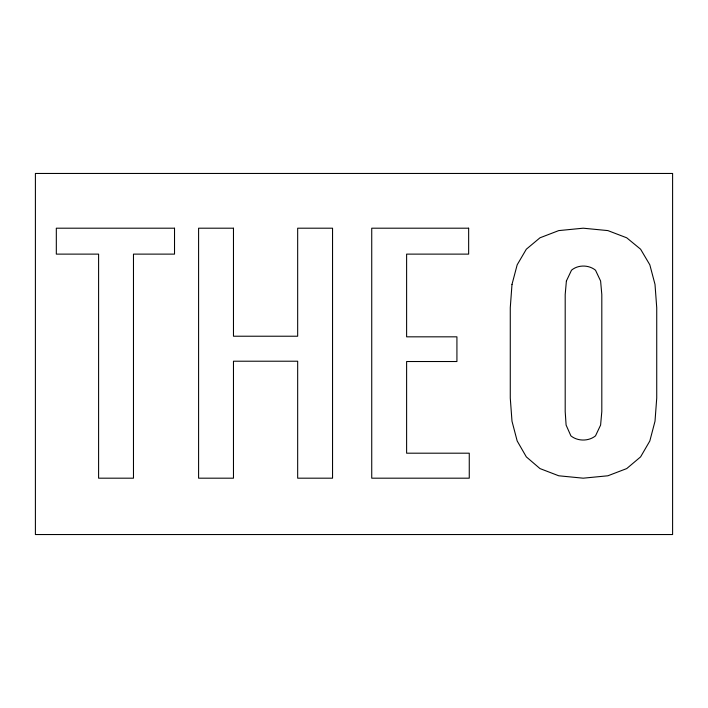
<?xml version="1.0" encoding="UTF-8"?>
<svg xmlns="http://www.w3.org/2000/svg" width="708" height="708" viewBox="0 0 708 708"><rect width="100%" height="100%" fill="white"/><g stroke="black" fill="none" stroke-linecap="round" stroke-linejoin="round"><path stroke-width="1.06" d="M511.999 284.395L510.273 307.723L510.273 398.055L511.999 421.242L517.176 440.969L526.327 456.881L539.983 468.581L558.745 475.785L583.197 478.183L607.889 475.785L626.722 468.581L640.598 456.881L649.829 440.969L655.006 421.242L656.732 398.055L656.732 307.723L655.006 284.395L649.829 264.81L640.598 249.207L626.722 237.799L607.889 230.596L583.197 228.197L558.745 230.596L539.983 237.799L526.327 249.207L517.176 264.81L511.999 284.395M566.391 281.014L565.196 294.519L565.196 411.56L566.099 425.066L570.896 435.871C577.755 441.429 588.649 441.429 595.508 435.871L600.605 425.066L601.809 411.56L601.809 294.519L600.605 281.014L595.508 270.208C588.826 264.757 578.126 264.58 571.498 270.208L566.391 281.014M672.6 173.46L35.4 173.46L35.4 534.54L672.6 534.54L672.6 173.46M174.522 228.197L56.321 228.197L56.321 254.119L98.598 254.119L98.598 478.183L133.476 478.183L133.476 254.119L174.522 254.119L174.522 228.197M233.472 228.197L198.594 228.197L198.594 478.183L233.472 478.183L233.472 361.213L297.67 361.213L297.67 478.183L332.548 478.183L332.548 228.197L297.67 228.197L297.67 336.22L233.472 336.22L233.472 228.197M468.652 228.197L371.735 228.197L371.735 478.183L469.262 478.183L469.262 453.191L406.613 453.191L406.613 361.522L456.925 361.522L456.925 336.831L406.613 336.831L406.613 254.119L468.652 254.119L468.652 228.197"/></g></svg>
